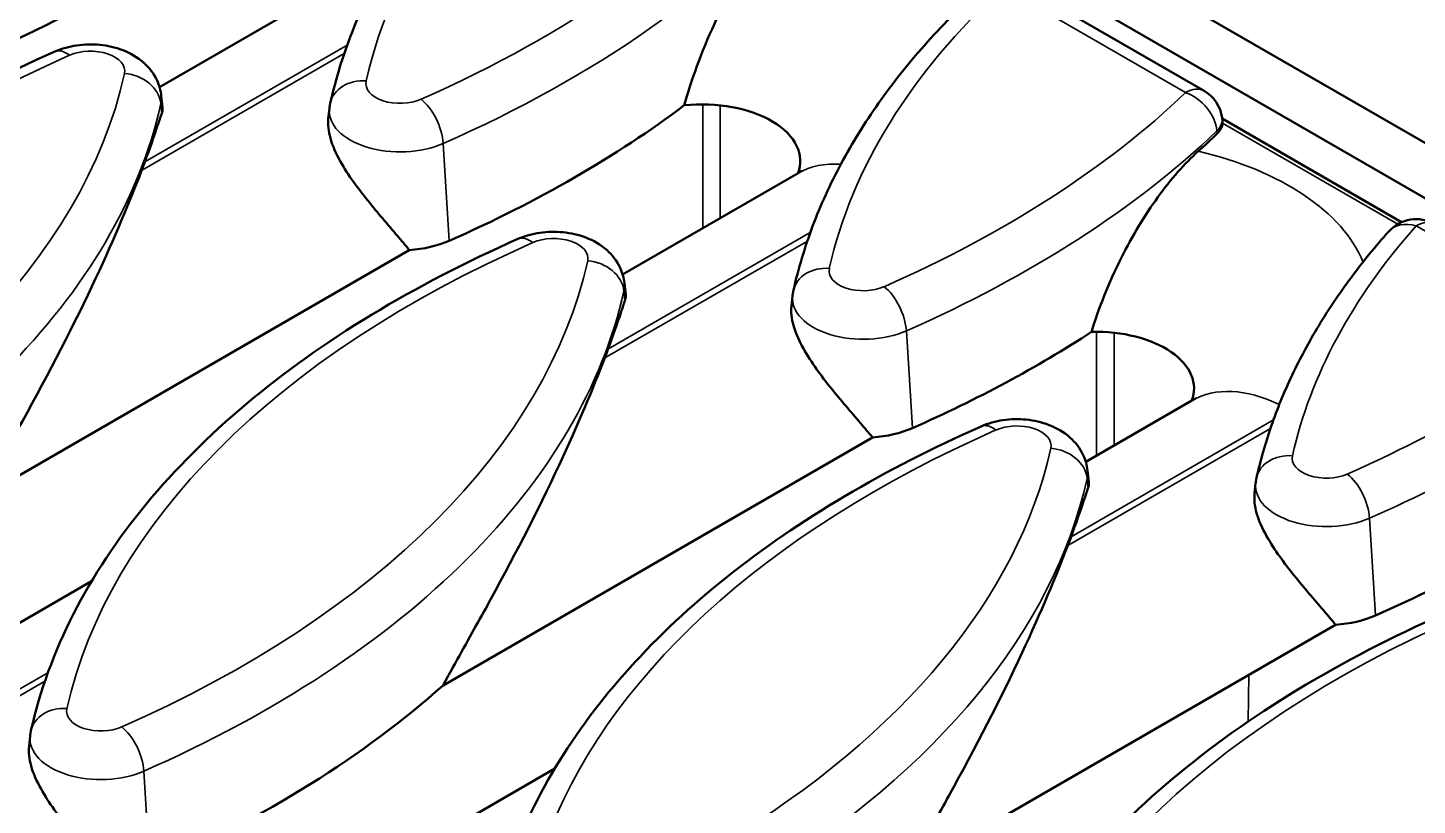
# Model space of a CAD drawing. Header units: millimetres. Extents: x 0 to 1485, y 0 to 1050.
# Drawn here: x 319.45 to 347.79, y 154.58 to 170.43 of the extents above; entities that cross this region are included whole.
import ezdxf

# ---------------------------------------------------------------- set-up
doc = ezdxf.new("R2010")
doc.units = ezdxf.units.MM
doc.header["$LTSCALE"] = 2.5
doc.layers.add('Sichtbar (ISO)', color=7, linetype='Continuous', lineweight=50)
doc.layers.add('Sichtbar schmal (ISO)', color=7, linetype='Continuous', lineweight=35)

msp = doc.modelspace()

# ---------------------------------------------------------------- linework, layer by layer
at = {"layer": 'Sichtbar (ISO)'}
for p, q in [((89.061, 317.555), (444.382, 112.41)), ((88.089, 316.993), (443.41, 111.848)), ((322.134, 169.224), (326.855, 171.95)), ((343.445, 169.149), (339.725, 171.296)), ((322.17, 169.046), (322.195, 168.808)), ((325.599, 168.79), (325.577, 168.586)), ((343.822, 168.529), (343.813, 168.601)), ((343.815, 168.581), (347.473, 166.469)), ((331.583, 165.402), (335.163, 167.469)), ((327.23, 165.901), (318.468, 160.843)), ((331.619, 165.223), (331.645, 164.985)), ((335.049, 164.967), (335.027, 164.763)), ((341.033, 161.579), (343.198, 162.829)), ((336.68, 162.079), (327.918, 157.02)), ((341.069, 161.401), (341.094, 161.162)), ((344.498, 161.145), (344.476, 160.94)), ((316.027, 156.42), (320.748, 159.146)), ((346.129, 158.256), (337.367, 153.197)), ((319.492, 155.986), (319.471, 155.782)), ((325.477, 152.598), (330.197, 155.323))]:
    msp.add_line(p, q, dxfattribs=at)
for centre, start, end in [((343.07, 168.499), 7.7679, 60), ((347.775, 165.782), 60, 138.3294)]:
    msp.add_arc(centre, 0.75, start, end, dxfattribs=at)
for centre, major_axis, start_param, end_param in [((303.041, 181.68), (-25.638, 0), 2.222684, 2.547343), ((312.491, 177.857), (-25.638, 0), 2.222684, 2.487693), ((333.206, 167.718), (2, 0), 6.062, 8.037758), ((321.94, 175.872), (-25.441, 0), 2.569132, 2.59816), ((296.935, 170.713), (25.441, 0), 6.064161, 6.076487), ((327.044, 166.848), (-1.65, 0), 1.683917, 2.222684), ((321.94, 174.035), (-25.638, 0), 2.222684, 2.417825), ((341.241, 163.079), (2, 0), 6.062, 7.898811), ((306.384, 166.89), (25.441, 0), 6.064161, 6.076487), ((336.494, 163.025), (-1.65, 0), 1.683917, 2.222684), ((315.834, 163.068), (25.441, 0), 6.064161, 6.076487), ((331.39, 170.212), (-25.638, 0), 2.222684, 2.341673), ((345.943, 159.203), (-1.65, 0), 1.683917, 2.222684), ((306.384, 165.053), (-25.638, 0), 2.222684, 2.567922)]:
    msp.add_ellipse(centre, major_axis=major_axis, ratio=0.57735, start_param=start_param, end_param=end_param, dxfattribs=at)
for points, knots in [([(325.618, 168.9), (325.735, 169.426), (325.899, 169.946), (326.315, 170.969), (326.568, 171.472), (327.158, 172.456), (327.496, 172.937), (328.25, 173.871), (328.667, 174.325), (329.575, 175.202), (330.066, 175.626), (330.591, 176.032)], [2.4844831, 2.4844831, 2.4844831, 2.4844831, 2.5870613, 2.5870613, 2.6896394, 2.6896394, 2.7922176, 2.7922176, 2.8947957, 2.8947957, 2.9973739, 2.9973739, 2.9973739, 2.9973739]), ([(334.815, 172.65), (334.579, 172.401), (334.34, 172.085), (333.876, 171.357), (333.656, 170.951), (333.185, 169.931), (332.976, 169.346), (332.84, 168.853)], [-0.7647438, -0.7647438, -0.7647438, -0.7647438, -0.535281, -0.535281, -0.3084049, -0.3084049, 0, 0, 0, 0]), ([(335.067, 165.078), (335.166, 165.518), (335.297, 165.956), (335.622, 166.819), (335.817, 167.245), (336.266, 168.082), (336.521, 168.494), (337.089, 169.299), (337.401, 169.693), (338.081, 170.46), (338.449, 170.834), (338.842, 171.197)], [2.4844831, 2.4844831, 2.4844831, 2.4844831, 2.5705718, 2.5705718, 2.6566604, 2.6566604, 2.7427491, 2.7427491, 2.8288377, 2.8288377, 2.9149263, 2.9149263, 2.9149263, 2.9149263]), ([(319.998, 169.949), (320.143, 170.013), (320.293, 170.053), (320.601, 170.098), (320.76, 170.102), (321.075, 170.07), (321.232, 170.036), (321.533, 169.92), (321.68, 169.839), (321.918, 169.626), (322.014, 169.508), (322.127, 169.265), (322.158, 169.158), (322.17, 169.046)], [3.275103, 3.275103, 3.275103, 3.275103, 3.678313, 3.678313, 4.097335, 4.097335, 4.515601, 4.515601, 4.926242, 4.926242, 5.237349, 5.237349, 5.435884, 5.435884, 5.435884, 5.435884]), ([(310.061, 159.919), (310.242, 160.729), (310.533, 161.526), (311.322, 163.073), (311.82, 163.822), (313.003, 165.255), (313.688, 165.94), (315.227, 167.231), (316.081, 167.838), (317.935, 168.963), (318.936, 169.481), (319.998, 169.949)], [2.4844831, 2.4844831, 2.4844831, 2.4844831, 2.6426072, 2.6426072, 2.8007312, 2.8007312, 2.9588553, 2.9588553, 3.1169793, 3.1169793, 3.2751034, 3.2751034, 3.2751034, 3.2751034]), ([(322.181, 168.696), (322.153, 168.615), (322.124, 168.529), (322.02, 168.221), (321.933, 167.971), (321.834, 167.698)], [1.2694834, 1.2694834, 1.2694834, 1.2694834, 1.3818929, 1.3818929, 1.6649559, 1.6649559, 1.6649559, 1.6649559]), ([(322.195, 168.808), (322.198, 168.78), (322.196, 168.75), (322.186, 168.712), (322.183, 168.704), (322.181, 168.696)], [1.94452131, 1.94452131, 1.94452131, 1.94452131, 1.9896717, 1.9896717, 2.0005996, 2.0005996, 2.0005996, 2.0005996]), ([(325.599, 168.79), (325.6, 168.798), (325.601, 168.805), (325.603, 168.82), (325.604, 168.827), (325.606, 168.842), (325.607, 168.849), (325.61, 168.864), (325.611, 168.871), (325.614, 168.886), (325.616, 168.893), (325.618, 168.9)], [2.41809785, 2.41809785, 2.41809785, 2.41809785, 2.4313749, 2.4313749, 2.44465196, 2.44465196, 2.45792902, 2.45792902, 2.47120608, 2.47120608, 2.48448314, 2.48448314, 2.48448314, 2.48448314]), ([(327.23, 165.901), (327.152, 165.996), (327.071, 166.093), (326.79, 166.421), (326.584, 166.659), (326.183, 167.16), (325.986, 167.42), (325.738, 167.863), (325.663, 168.026), (325.579, 168.325), (325.565, 168.464), (325.577, 168.586)], [1.2625413, 1.2625413, 1.2625413, 1.2625413, 1.3515841, 1.3515841, 1.5621044, 1.5621044, 1.7726247, 1.7726247, 1.8811482, 1.8811482, 1.9808775, 1.9808775, 1.9808775, 1.9808775]), ([(343.824, 168.491), (343.823, 168.455), (343.814, 168.42), (343.779, 168.347), (343.752, 168.311), (343.716, 168.277)], [0.12067766, 0.12067766, 0.12067766, 0.12067766, 0.15798761, 0.15798761, 0.19911986, 0.19911986, 0.19911986, 0.19911986]), ([(343.325, 167.915), (343.05, 167.668), (342.771, 167.35), (342.236, 166.609), (341.984, 166.193), (341.496, 165.225), (341.289, 164.699), (341.151, 164.233)], [-0.7974145, -0.7974145, -0.7974145, -0.7974145, -0.5446426, -0.5446426, -0.294853, -0.294853, 0, 0, 0, 0]), ([(321.768, 167.521), (321.529, 166.902), (321.214, 166.146), (320.397, 164.391), (319.87, 163.376), (319.135, 162.043), (318.904, 161.633), (318.603, 161.09), (318.535, 160.966), (318.468, 160.843)], [5.610352, 5.610352, 5.610352, 5.610352, 6.256852, 6.256852, 7.009099, 7.009099, 7.296608, 7.296608, 7.380319, 7.380319, 7.380319, 7.380319]), ([(335.163, 167.469), (335.191, 167.485), (335.212, 167.498), (335.239, 167.517), (335.246, 167.522), (335.246, 167.522)], [0, 0, 0, 0, 0.0868383, 0.0868383, 0.1720035, 0.1720035, 0.1720035, 0.1720035]), ([(319.511, 156.096), (319.692, 156.906), (319.983, 157.703), (320.772, 159.25), (321.269, 159.999), (322.452, 161.433), (323.137, 162.117), (324.676, 163.409), (325.53, 164.016), (327.385, 165.14), (328.385, 165.658), (329.447, 166.126)], [2.4844831, 2.4844831, 2.4844831, 2.4844831, 2.6426072, 2.6426072, 2.8007312, 2.8007312, 2.9588553, 2.9588553, 3.1169793, 3.1169793, 3.2751034, 3.2751034, 3.2751034, 3.2751034]), ([(329.447, 166.126), (329.593, 166.19), (329.742, 166.23), (330.051, 166.275), (330.21, 166.279), (330.525, 166.248), (330.681, 166.213), (330.983, 166.097), (331.129, 166.017), (331.367, 165.803), (331.464, 165.685), (331.576, 165.442), (331.607, 165.335), (331.619, 165.223)], [3.275103, 3.275103, 3.275103, 3.275103, 3.678313, 3.678313, 4.097335, 4.097335, 4.515601, 4.515601, 4.926242, 4.926242, 5.237349, 5.237349, 5.435884, 5.435884, 5.435884, 5.435884]), ([(344.517, 161.255), (344.596, 161.61), (344.696, 161.962), (344.938, 162.66), (345.08, 163.006), (345.403, 163.689), (345.585, 164.026), (345.986, 164.689), (346.206, 165.016), (346.683, 165.658), (346.94, 165.973), (347.215, 166.281)], [2.4844831, 2.4844831, 2.4844831, 2.4844831, 2.5537616, 2.5537616, 2.6230401, 2.6230401, 2.6923186, 2.6923186, 2.7615971, 2.7615971, 2.8308756, 2.8308756, 2.8308756, 2.8308756]), ([(335.049, 164.967), (335.05, 164.975), (335.051, 164.982), (335.052, 164.997), (335.054, 165.005), (335.056, 165.019), (335.057, 165.027), (335.06, 165.041), (335.061, 165.049), (335.064, 165.063), (335.065, 165.07), (335.067, 165.078)], [2.41809785, 2.41809785, 2.41809785, 2.41809785, 2.4313749, 2.4313749, 2.44465196, 2.44465196, 2.45792902, 2.45792902, 2.47120608, 2.47120608, 2.48448314, 2.48448314, 2.48448314, 2.48448314]), ([(331.63, 164.874), (331.603, 164.792), (331.574, 164.706), (331.469, 164.398), (331.382, 164.148), (331.283, 163.876)], [1.2694834, 1.2694834, 1.2694834, 1.2694834, 1.3818929, 1.3818929, 1.6649559, 1.6649559, 1.6649559, 1.6649559]), ([(331.645, 164.985), (331.648, 164.957), (331.645, 164.927), (331.635, 164.889), (331.633, 164.881), (331.63, 164.874)], [1.94452131, 1.94452131, 1.94452131, 1.94452131, 1.9896717, 1.9896717, 2.0005996, 2.0005996, 2.0005996, 2.0005996]), ([(336.68, 162.079), (336.602, 162.174), (336.52, 162.27), (336.24, 162.599), (336.033, 162.836), (335.632, 163.337), (335.435, 163.597), (335.188, 164.04), (335.113, 164.203), (335.028, 164.503), (335.014, 164.641), (335.027, 164.763)], [1.2625413, 1.2625413, 1.2625413, 1.2625413, 1.3515841, 1.3515841, 1.5621044, 1.5621044, 1.7726247, 1.7726247, 1.8811482, 1.8811482, 1.9808775, 1.9808775, 1.9808775, 1.9808775]), ([(331.217, 163.699), (330.978, 163.079), (330.664, 162.323), (329.846, 160.568), (329.319, 159.554), (328.585, 158.22), (328.354, 157.81), (328.053, 157.267), (327.985, 157.144), (327.918, 157.02)], [5.610352, 5.610352, 5.610352, 5.610352, 6.256852, 6.256852, 7.009099, 7.009099, 7.296608, 7.296608, 7.380319, 7.380319, 7.380319, 7.380319]), ([(343.198, 162.829), (343.226, 162.845), (343.247, 162.859), (343.274, 162.877), (343.281, 162.883), (343.281, 162.883)], [0, 0, 0, 0, 0.0868383, 0.0868383, 0.1720035, 0.1720035, 0.1720035, 0.1720035]), ([(338.897, 162.303), (339.042, 162.367), (339.192, 162.407), (339.5, 162.453), (339.659, 162.456), (339.975, 162.425), (340.131, 162.39), (340.432, 162.274), (340.579, 162.194), (340.817, 161.98), (340.913, 161.863), (341.026, 161.619), (341.057, 161.512), (341.069, 161.401)], [3.275103, 3.275103, 3.275103, 3.275103, 3.678313, 3.678313, 4.097335, 4.097335, 4.515601, 4.515601, 4.926242, 4.926242, 5.237349, 5.237349, 5.435884, 5.435884, 5.435884, 5.435884]), ([(329.213, 153.188), (329.456, 153.926), (329.792, 154.65), (330.635, 156.051), (331.142, 156.728), (332.313, 158.026), (332.977, 158.645), (334.447, 159.817), (335.252, 160.369), (336.986, 161.396), (337.915, 161.871), (338.897, 162.303)], [2.5443889, 2.5443889, 2.5443889, 2.5443889, 2.6905318, 2.6905318, 2.8366747, 2.8366747, 2.9828176, 2.9828176, 3.1289605, 3.1289605, 3.2751034, 3.2751034, 3.2751034, 3.2751034]), ([(341.08, 161.051), (341.052, 160.969), (341.024, 160.884), (340.919, 160.575), (340.832, 160.326), (340.733, 160.053)], [1.2694834, 1.2694834, 1.2694834, 1.2694834, 1.3818929, 1.3818929, 1.6649559, 1.6649559, 1.6649559, 1.6649559]), ([(341.094, 161.162), (341.097, 161.134), (341.095, 161.104), (341.085, 161.066), (341.083, 161.059), (341.08, 161.051)], [1.94452131, 1.94452131, 1.94452131, 1.94452131, 1.9896717, 1.9896717, 2.0005996, 2.0005996, 2.0005996, 2.0005996]), ([(344.498, 161.145), (344.499, 161.152), (344.5, 161.16), (344.502, 161.174), (344.503, 161.182), (344.505, 161.197), (344.507, 161.204), (344.509, 161.219), (344.51, 161.226), (344.513, 161.24), (344.515, 161.248), (344.517, 161.255)], [2.41809785, 2.41809785, 2.41809785, 2.41809785, 2.4313749, 2.4313749, 2.44465196, 2.44465196, 2.45792902, 2.45792902, 2.47120608, 2.47120608, 2.48448314, 2.48448314, 2.48448314, 2.48448314]), ([(346.129, 158.256), (346.051, 158.351), (345.97, 158.447), (345.689, 158.776), (345.483, 159.014), (345.082, 159.514), (344.885, 159.775), (344.637, 160.217), (344.562, 160.38), (344.478, 160.68), (344.464, 160.818), (344.476, 160.94)], [1.2625413, 1.2625413, 1.2625413, 1.2625413, 1.3515841, 1.3515841, 1.5621044, 1.5621044, 1.7726247, 1.7726247, 1.8811482, 1.8811482, 1.9808775, 1.9808775, 1.9808775, 1.9808775]), ([(340.667, 159.876), (340.428, 159.256), (340.113, 158.5), (339.296, 156.746), (338.769, 155.731), (338.034, 154.398), (337.804, 153.987), (337.502, 153.444), (337.434, 153.321), (337.367, 153.197)], [5.610352, 5.610352, 5.610352, 5.610352, 6.256852, 6.256852, 7.009099, 7.009099, 7.296608, 7.296608, 7.380319, 7.380319, 7.380319, 7.380319]), ([(338.41, 148.451), (338.591, 149.261), (338.882, 150.058), (339.671, 151.605), (340.168, 152.354), (341.351, 153.787), (342.036, 154.472), (343.575, 155.763), (344.429, 156.37), (346.284, 157.495), (347.284, 158.013), (348.346, 158.481)], [2.4844831, 2.4844831, 2.4844831, 2.4844831, 2.6426072, 2.6426072, 2.8007312, 2.8007312, 2.9588553, 2.9588553, 3.1169793, 3.1169793, 3.2751034, 3.2751034, 3.2751034, 3.2751034]), ([(319.492, 155.986), (319.493, 155.993), (319.494, 156.001), (319.496, 156.016), (319.497, 156.023), (319.499, 156.038), (319.501, 156.045), (319.503, 156.06), (319.505, 156.067), (319.508, 156.082), (319.509, 156.089), (319.511, 156.096)], [2.41809785, 2.41809785, 2.41809785, 2.41809785, 2.4313749, 2.4313749, 2.44465196, 2.44465196, 2.45792902, 2.45792902, 2.47120608, 2.47120608, 2.48448314, 2.48448314, 2.48448314, 2.48448314]), ([(350.116, 156.053), (349.877, 155.434), (349.563, 154.678), (348.745, 152.923), (348.218, 151.908), (347.484, 150.575), (347.253, 150.165), (346.952, 149.622), (346.884, 149.498), (346.817, 149.374)], [5.610352, 5.610352, 5.610352, 5.610352, 6.256852, 6.256852, 7.009099, 7.009099, 7.296608, 7.296608, 7.380319, 7.380319, 7.380319, 7.380319]), ([(321.123, 153.097), (321.045, 153.192), (320.964, 153.288), (320.683, 153.617), (320.477, 153.855), (320.076, 154.355), (319.879, 154.616), (319.631, 155.059), (319.557, 155.221), (319.472, 155.521), (319.458, 155.659), (319.471, 155.782)], [1.2625413, 1.2625413, 1.2625413, 1.2625413, 1.3515841, 1.3515841, 1.5621044, 1.5621044, 1.7726247, 1.7726247, 1.8811482, 1.8811482, 1.9808775, 1.9808775, 1.9808775, 1.9808775])]:
    msp.add_open_spline(points, degree=3, knots=knots, dxfattribs=at)
msp.add_open_spline([(343.824, 168.491), (343.824, 168.505), (343.824, 168.518), (343.822, 168.529)], degree=3, dxfattribs=at)
at = {"layer": 'Sichtbar schmal (ISO)'}
for p, q in [((339.35, 171.259), (343.07, 169.112)), ((325.902, 169.908), (321.768, 167.521)), ((321.834, 167.698), (325.963, 170.082)), ((322.161, 168.888), (322.181, 168.696)), ((333.219, 168.873), (333.219, 166.346)), ((333.573, 166.55), (333.573, 168.853)), ((343.824, 168.491), (347.396, 166.429)), ((327.922, 168.074), (328.045, 166.091)), ((331.283, 163.876), (335.412, 166.26)), ((347.775, 166.395), (351.392, 164.307)), ((335.351, 166.085), (331.217, 163.699)), ((331.61, 165.065), (331.63, 164.874)), ((337.372, 164.251), (337.495, 162.268)), ((341.254, 164.234), (341.254, 161.707)), ((341.608, 161.911), (341.608, 164.214)), ((344.801, 162.263), (340.667, 159.876)), ((340.733, 160.053), (344.862, 162.437)), ((341.06, 161.242), (341.08, 161.051)), ((346.821, 160.429), (346.944, 158.445)), ((319.795, 157.104), (315.661, 154.717)), ((315.727, 154.894), (319.856, 157.278)), ((344.345, 156.282), (344.36, 157.234)), ((321.815, 155.27), (321.938, 153.286))]:
    msp.add_line(p, q, dxfattribs=at)
for centre, major_axis, ratio, start_param, end_param in [((350.835, 167.526), (-24.688, 0), 0.57735, 5.642006, 6.154897), ((312.491, 180.307), (-24.688, 0), 0.57735, 2.222684, 2.682395), ((312.491, 179.748), (25.435, 0), 0.57735, 5.364276, 5.823988), ((360.284, 163.703), (-24.688, 0), 0.57735, 5.724453, 6.154897), ((335.278, 158.544), (-24.688, 0), 0.57735, 5.364276, 6.154897), ((320.3, 169.262), (-0.302, 0.686), 0.495359, 5.556196, 6.283185), ((320.725, 169.553), (0.7, 0), 0.57735, 6.154897, 8.505869), ((296.935, 171.325), (24.688, 0), 0.57735, 5.364276, 6.154897), ((321.42, 168.889), (0.732, -0.164), 0.809787, 0.26626, 1.74979), ((326.349, 168.737), (-0.732, 0.164), 0.809787, 4.891383, 6.283185), ((327.044, 169.297), (-0.7, 0), 0.57735, 6.154897, 8.505869), ((320.725, 168.994), (1.447, 0), 0.57735, 6.154897, 6.345089), ((327.469, 168.364), (0.302, -0.686), 0.495359, 0.931074, 2.414604), ((321.94, 176.484), (-24.688, 0), 0.57735, 2.222684, 2.597979), ((343.07, 168.499), (0.375, 0.65), 0.57735, 0, 0.785398), ((343.07, 168.499), (0.518, -0.542), 0.698795, 0.718807, 2.202337), ((296.935, 170.766), (25.435, 0), 0.57735, 5.364276, 6.154897), ((327.044, 168.738), (-1.447, 0), 0.57735, 6.221282, 8.505869), ((343.07, 168.499), (0.743, 0.101), 0.584694, 5.663695, 6.283185), ((321.94, 175.925), (25.435, 0), 0.57735, 5.364276, 5.739571), ((341.241, 164.916), (5.597, 0), 0.57735, 0.230815, 1.189168), ((337.163, 164.004), (-2, 3.464), 0.57735, 5.9083, 6.283185), ((347.775, 165.782), (-0.56, 0.499), 0.726223, 5.28621, 6.283185), ((347.775, 165.782), (0.375, 0.65), 0.57735, 0, 0.785398), ((329.75, 165.44), (-0.302, 0.686), 0.495359, 5.556196, 6.283185), ((330.175, 165.731), (0.7, 0), 0.57735, 6.154897, 8.505869), ((369.734, 159.88), (-24.688, 0), 0.57735, 5.808504, 6.154897), ((344.728, 154.721), (-24.688, 0), 0.57735, 5.364276, 6.154897), ((306.384, 167.503), (24.688, 0), 0.57735, 5.364276, 6.154897), ((330.869, 165.067), (0.732, -0.164), 0.809787, 0.26626, 1.74979), ((335.799, 164.914), (-0.732, 0.164), 0.809787, 4.891383, 6.283185), ((336.494, 165.475), (-0.7, 0), 0.57735, 6.154897, 8.505869), ((306.384, 166.944), (25.435, 0), 0.57735, 5.364276, 6.154897), ((330.175, 165.172), (1.447, 0), 0.57735, 6.154897, 6.345089), ((336.918, 164.541), (0.302, -0.686), 0.495359, 0.931074, 2.414604), ((336.494, 164.916), (-1.447, 0), 0.57735, 6.221282, 8.505869), ((331.39, 172.661), (-24.688, 0), 0.57735, 2.222684, 2.515289), ((331.39, 172.102), (25.435, 0), 0.57735, 5.364276, 5.656882), ((345.198, 159.365), (-2, 3.464), 0.57735, 5.575102, 6.283185), ((354.177, 150.899), (-24.688, 0), 0.57735, 5.364276, 6.080972), ((339.199, 161.617), (-0.302, 0.686), 0.495359, 5.556196, 6.283185), ((339.624, 161.908), (0.7, 0), 0.57735, 6.154897, 8.505869), ((315.834, 163.68), (24.688, 0), 0.57735, 5.518843, 6.154897), ((340.319, 161.244), (0.732, -0.164), 0.809787, 0.26626, 1.74979), ((345.248, 161.091), (-0.732, 0.164), 0.809787, 4.891383, 6.283185), ((345.943, 161.652), (-0.7, 0), 0.57735, 6.154897, 8.505869), ((339.624, 161.349), (1.447, 0), 0.57735, 6.154897, 6.345089), ((346.368, 160.718), (0.302, -0.686), 0.495359, 0.931074, 2.414604), ((315.834, 163.121), (25.435, 0), 0.57735, 5.526965, 6.154897), ((345.943, 161.093), (-1.447, 0), 0.57735, 6.221282, 8.505869), ((363.627, 147.076), (-24.688, 0), 0.57735, 5.364276, 6.154897), ((325.283, 159.857), (24.688, 0), 0.57735, 5.364276, 6.154897), ((325.283, 159.298), (25.435, 0), 0.57735, 5.364276, 6.154897), ((320.243, 155.933), (-0.732, 0.164), 0.809787, 4.891383, 6.283185), ((320.937, 156.493), (-0.7, 0), 0.57735, 6.154897, 8.505869), ((320.937, 155.934), (-1.447, 0), 0.57735, 6.221282, 8.505869), ((321.362, 155.559), (-0.302, 0.686), 0.495359, 4.072667, 5.556196)]:
    msp.add_ellipse(centre, major_axis=major_axis, ratio=ratio, start_param=start_param, end_param=end_param, dxfattribs=at)
msp.add_open_spline([(343.709, 168.33), (343.711, 168.312), (343.714, 168.294), (343.716, 168.277)], degree=3, dxfattribs=at)

doc.saveas('drawing.dxf')
